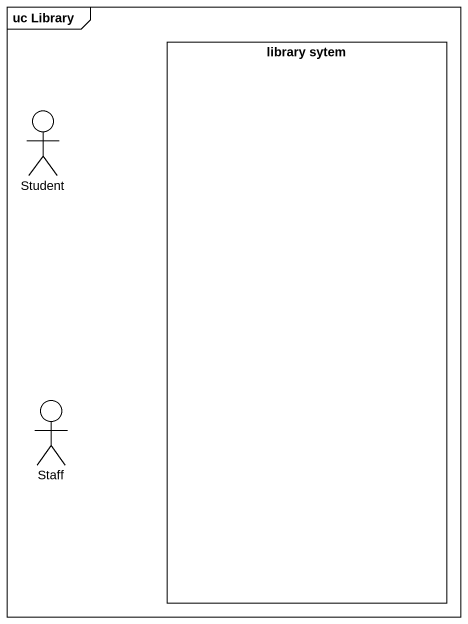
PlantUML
@startuml
mainframe uc Library
rectangle "library sytem" as library_sytem
actor Student
actor Staff
@enduml
